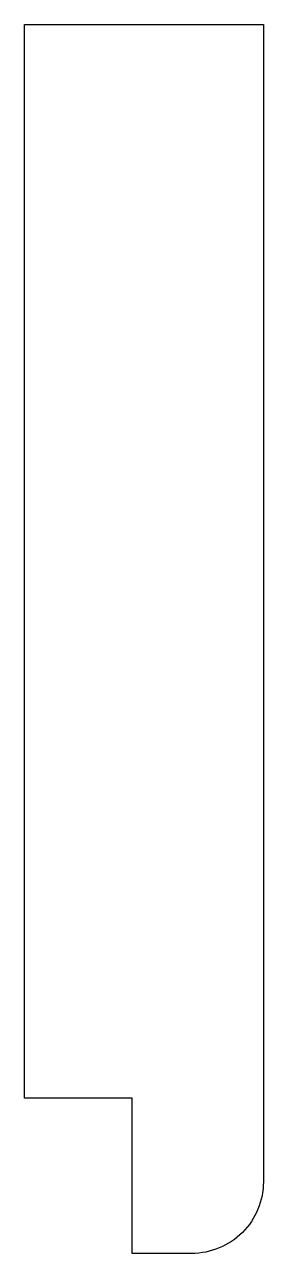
# Model space of a CAD drawing. Extents: x 0 to 100, y 0 to 515.
import ezdxf

# ---------------------------------------------------------------- set-up
doc = ezdxf.new("R2010")
doc.units = 0
doc.layers.get('0').update_dxf_attribs({"linetype": 'CONTINUOUS'})

msp = doc.modelspace()

# ---------------------------------------------------------------- linework, layer by layer
msp.add_lwpolyline([(0, 65), (0, 515), (100, 515), (100, 30, -0.414214), (70, 0), (45, 0), (45, 65)], format="xyb", close=True)

doc.saveas('drawing.dxf')
